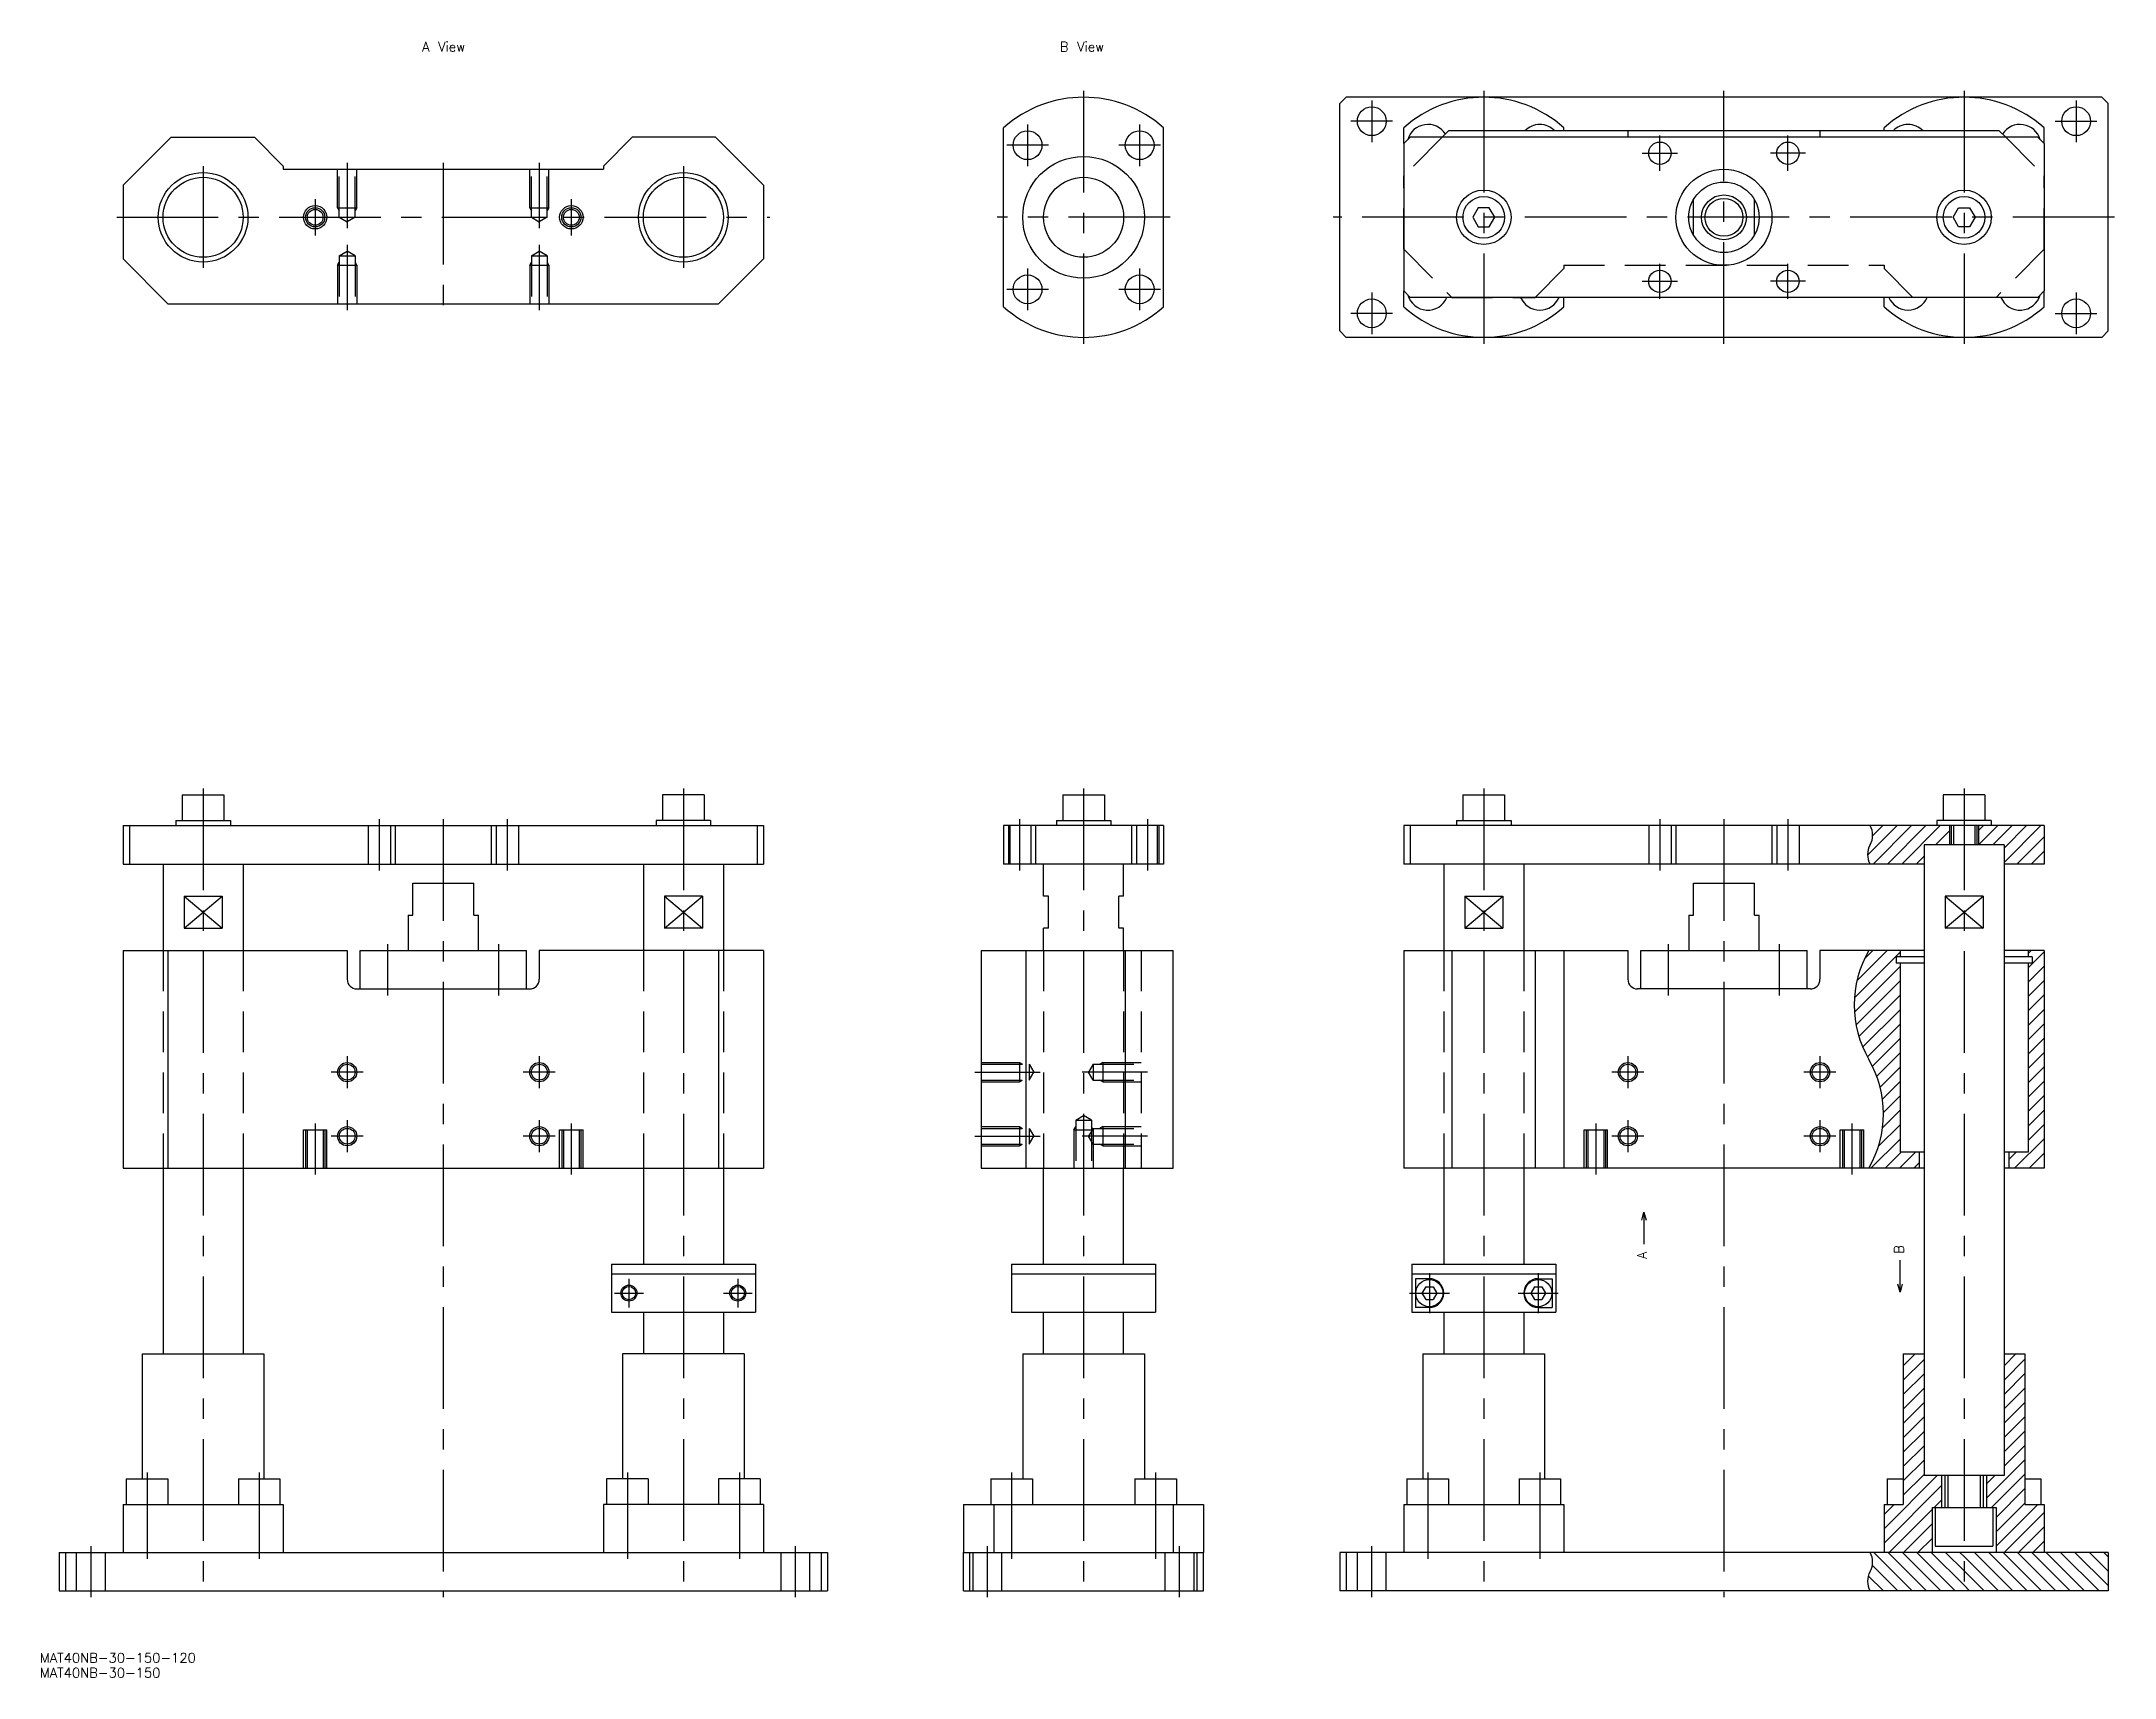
# Model space of a CAD drawing. Extents: x -325 to 322, y -456 to 55.
import ezdxf

# ---------------------------------------------------------------- set-up
doc = ezdxf.new("R2010")
doc.units = 0
doc.linetypes.add('CENTER', pattern=[50.8, 31.75, -6.35, 6.35, -6.35])
doc.linetypes.add('DASHED', pattern=[19.05, 12.7, -6.35])
doc.layers.get('0').update_dxf_attribs({"linetype": 'CONTINUOUS'})
doc.layers.add('CENTER', color=1, linetype='CENTER')
doc.styles.get("Standard").update_dxf_attribs({"font": 'txt.shx', "height": 3, "bigfont": 'bigfont.shx'})

# ---------------------------------------------------------------- blocks, each defined once
blk = doc.blocks.new('*U2')
at = {"color": 7, "linetype": 'CONTINUOUS'}
blk.add_text('MAT40NB-30-150-120', height=3, dxfattribs=at).set_placement((-326.01, -451.42))
blk = doc.blocks.new('*U3')
at = {"color": 7, "linetype": 'CONTINUOUS'}
blk.add_text('MAT40NB-30-150', height=3, dxfattribs=at).set_placement((-326.01, -456.07))
blk = doc.blocks.new('*U4')
at = {"color": 137, "linetype": 'CONTINUOUS'}
blk.add_text('A View', height=3, dxfattribs=at).set_placement((-206.61, 51.77))
blk = doc.blocks.new('*U5')
at = {"color": 137, "linetype": 'CONTINUOUS'}
blk.add_text('B View', height=3, dxfattribs=at).set_placement((-7.42, 51.77))
blk = doc.blocks.new('*U6')
at = {"color": 137, "linetype": 'CONTINUOUS'}
blk.add_text('A', height=3, rotation=90, dxfattribs=at).set_placement((175.92, -325.37))
blk = doc.blocks.new('_OPEN30')
at = {"color": 0, "linetype": 'BYBLOCK'}
for p, q in [((-1, 0.27), (0, 0)), ((0, 0), (-1, -0.27)), ((0, 0), (-1, 0))]:
    blk.add_line(p, q, dxfattribs=at)
blk = doc.blocks.new('*U7')
at = {"color": 7, "linetype": 'CONTINUOUS'}
blk.add_lwpolyline([(175, -313.198), (175, -320.698)], dxfattribs=at)
at = {"color": 7, "linetype": 'CONTINUOUS', "xscale": 2.5, "yscale": 2.5, "zscale": 2.5, "rotation": 90}
blk.add_blockref('_OPEN30', (175, -310.698), dxfattribs=at)
blk = doc.blocks.new('*U8')
at = {"color": 7, "linetype": 'CONTINUOUS'}
blk.add_lwpolyline([(255, -333.198), (255, -325.698)], dxfattribs=at)
at = {"color": 7, "linetype": 'CONTINUOUS', "xscale": 2.5, "yscale": 2.5, "zscale": 2.5, "rotation": 270}
blk.add_blockref('_OPEN30', (255, -335.698), dxfattribs=at)
blk = doc.blocks.new('*U9')
at = {"color": 137, "linetype": 'CONTINUOUS'}
blk.add_text('B', height=3, rotation=90, dxfattribs=at).set_placement((256.15, -323.71))

msp = doc.modelspace()

# ---------------------------------------------------------------- linework, layer by layer
at = {"color": 7, "linetype": 'CONTINUOUS'}
for p, q in [((80, 35.5), (82, 37.5)), ((80, -35.5), (80, 35.5)), ((318, 37.5), (82, 37.5)), ((320, 35.5), (318, 37.5)), ((320, -35.5), (320, 35.5)), ((-25, -27.95), (-25, 27.95)), ((25, -27.95), (25, 27.95)), ((100, 23), (100, 27.95)), ((114, 27), (112, 25)), ((286, 27), (114, 27)), ((150, 27), (150, 27.95)), ((170, 27), (170, 25)), ((230, 27), (230, 25)), ((250, 27), (250, 27.95)), ((286, 27), (288, 25)), ((300, 23), (300, 27.95)), ((-300, 10), (-285, 25)), ((-285, 25), (-259, 25)), ((-250, 16), (-259, 25)), ((-150, 16), (-141, 25)), ((-115, 25), (-141, 25)), ((-100, 10), (-115, 25)), ((100, 23), (102, 25)), ((100, 23), (100, -23)), ((298, 25), (102, 25)), ((300, 23), (298, 25)), ((300, 23), (300, -23)), ((-250, 16), (-250, 15)), ((-250, 15), (-150, 15)), ((-150, 16), (-150, 15)), ((-300, 10), (-300, -13)), ((-100, 10), (-100, -13)), ((123.28, 2.97), (121.57, 0)), ((121.57, 0), (123.28, -2.97)), ((126.71, 2.97), (123.28, 2.97)), ((128.43, 0), (126.71, 2.97)), ((126.71, -2.97), (128.43, 0)), ((190.5, -5.55), (190.5, 5.55)), ((209.5, -5.55), (209.5, 5.55)), ((271.57, 0), (273.29, 2.97)), ((273.29, -2.97), (271.57, 0)), ((273.29, 2.97), (276.71, 2.97)), ((276.71, 2.97), (278.43, 0)), ((278.43, 0), (276.71, -2.97)), ((123.28, -2.97), (126.71, -2.97)), ((276.71, -2.97), (273.29, -2.97)), ((-286, -27), (-300, -13)), ((-114, -27), (-100, -13)), ((100, -23), (102, -25)), ((100, -27.95), (100, -23)), ((298, -25), (102, -25)), ((150, -27.95), (150, -25)), ((250, -27.95), (250, -25)), ((300, -23), (298, -25)), ((300, -27.95), (300, -23)), ((-286, -27), (-114, -27)), ((80, -35.5), (82, -37.5)), ((318, -37.5), (82, -37.5)), ((320, -35.5), (318, -37.5)), ((-281.5, -180.4), (-281.5, -188.4)), ((-281.5, -180.4), (-268.5, -180.4)), ((-268.5, -180.4), (-268.5, -188.4)), ((-131.5, -180.4), (-131.5, -188.4)), ((-118.5, -180.4), (-131.5, -180.4)), ((-118.5, -180.4), (-118.5, -188.4)), ((-6.5, -180.4), (6.5, -180.4)), ((-6.5, -180.4), (-6.5, -188.4)), ((6.5, -180.4), (6.5, -188.4)), ((118.5, -180.4), (118.5, -188.4)), ((118.5, -180.4), (131.5, -180.4)), ((131.5, -180.4), (131.5, -188.4)), ((268.5, -180.4), (268.5, -188.4)), ((281.5, -180.4), (268.5, -180.4)), ((281.5, -180.4), (281.5, -188.4)), ((-300, -190), (-100, -190)), ((-300, -190), (-300, -202)), ((-298, -190), (-298, -202)), ((-283.5, -188.4), (-266.5, -188.4)), ((-283.5, -188.4), (-283.5, -190)), ((-266.5, -188.4), (-266.5, -190)), ((-116.5, -188.4), (-133.5, -188.4)), ((-133.5, -188.4), (-133.5, -190)), ((-116.5, -188.4), (-116.5, -190)), ((-102, -190), (-102, -202)), ((-100, -190), (-100, -202)), ((-25, -190), (-25, -202)), ((25, -190), (-25, -190)), ((-23, -190), (-23, -202)), ((-8.5, -188.4), (8.5, -188.4)), ((-8.5, -188.4), (-8.5, -190)), ((8.5, -188.4), (8.5, -190)), ((23, -190), (23, -202)), ((25, -190), (25, -202)), ((300, -190), (100, -190)), ((100, -190), (100, -202)), ((102, -190), (102, -202)), ((116.5, -188.4), (133.5, -188.4)), ((116.5, -188.4), (116.5, -190)), ((133.5, -188.4), (133.5, -190)), ((283.5, -188.4), (266.5, -188.4)), ((266.5, -188.4), (266.5, -190)), ((270.5, -190), (270.5, -196)), ((271, -190), (271, -196)), ((279, -190), (279, -196)), ((279.5, -190), (279.5, -196)), ((283.5, -188.4), (283.5, -190)), ((300, -190), (300, -202)), ((262.5, -196), (262.5, -393)), ((287.5, -196), (262.5, -196)), ((287.5, -196), (287.5, -393)), ((-300, -202), (-100, -202)), ((-287.5, -202), (-287.5, -229)), ((-262.5, -202), (-262.5, -229)), ((-137.5, -202), (-137.5, -229)), ((-112.5, -202), (-112.5, -229)), ((25, -202), (-25, -202)), ((-12.5, -212), (-12.5, -202)), ((12.5, -212), (12.5, -202)), ((262.4, -202), (100, -202)), ((112.5, -202), (112.5, -229)), ((137.5, -202), (137.5, -229)), ((300, -202), (287.6, -202)), ((-280.94, -212), (-280.94, -222)), ((-280.94, -212), (-269.06, -212)), ((-269.06, -212), (-269.06, -222)), ((-209.5, -218), (-209.5, -208)), ((-209.5, -208), (-190.5, -208)), ((-190.5, -218), (-190.5, -208)), ((-119.06, -212), (-130.94, -212)), ((-130.94, -212), (-130.94, -222)), ((-119.06, -212), (-119.06, -222)), ((-11, -212), (-12.5, -212)), ((-11, -222), (-11, -212)), ((11, -222), (11, -212)), ((12.5, -212), (11, -212)), ((119.06, -212), (130.94, -212)), ((119.06, -212), (119.06, -222)), ((130.94, -212), (130.94, -222)), ((190.5, -218), (190.5, -208)), ((190.5, -208), (209.5, -208)), ((209.5, -218), (209.5, -208)), ((269.06, -212), (269.06, -222)), ((280.94, -212), (269.06, -212)), ((280.94, -212), (280.94, -222)), ((-211, -218), (-209.5, -218)), ((-211, -218), (-211, -229)), ((-190.5, -218), (-189, -218)), ((-189, -229), (-189, -218)), ((189, -218), (190.5, -218)), ((189, -218), (189, -229)), ((209.5, -218), (211, -218)), ((211, -229), (211, -218)), ((-280.94, -222), (-269.06, -222)), ((-119.06, -222), (-130.94, -222)), ((-12.5, -229), (-12.5, -222)), ((-11, -222), (-12.5, -222)), ((12.5, -222), (11, -222)), ((12.5, -229), (12.5, -222)), ((119.06, -222), (130.94, -222)), ((280.94, -222), (269.06, -222)), ((-300, -229), (-300, -297)), ((-300, -229), (-230, -229)), ((-286, -229), (-286, -297)), ((-230, -229), (-230, -238)), ((-226, -241), (-226, -229)), ((-226, -229), (-174, -229)), ((-174, -241), (-174, -229)), ((-100, -229), (-170, -229)), ((-170, -229), (-170, -238)), ((-114, -229), (-114, -297)), ((-100, -229), (-100, -297)), ((-32, -229), (28, -229)), ((-32, -229), (-32, -297)), ((-18, -229), (-18, -297)), ((13, -229), (13, -297)), ((28, -297), (28, -229)), ((100, -229), (100, -297)), ((100, -229), (170, -229)), ((115, -229), (115, -297)), ((141, -229), (141, -297)), ((150, -229), (150, -297)), ((170, -229), (170, -238)), ((174, -229), (226, -229)), ((174, -241), (174, -229)), ((226, -241), (226, -229)), ((262.5, -229), (230, -229)), ((230, -229), (230, -238)), ((262.5, -231), (253.75, -231)), ((253.75, -231), (253.75, -233)), ((262.5, -233), (253.75, -233)), ((255, -229), (255, -231)), ((255, -233), (255, -292)), ((300, -229), (287.5, -229)), ((296.25, -231), (287.5, -231)), ((296.25, -233), (287.5, -233)), ((295, -229), (295, -231)), ((295, -233), (295, -292)), ((296.25, -231), (296.25, -233)), ((300, -229), (300, -297)), ((-227, -241), (-173, -241)), ((227, -241), (173, -241)), ((-300, -297), (-100, -297)), ((-287.5, -297), (-287.5, -355)), ((-262.5, -297), (-262.5, -355)), ((-137.5, -297), (-137.5, -327)), ((-112.5, -297), (-112.5, -327)), ((-32, -297), (28, -297)), ((-12.5, -327), (-12.5, -297)), ((12.5, -327), (12.5, -297)), ((262.5, -297), (100, -297)), ((112.5, -297), (112.5, -327)), ((137.5, -297), (137.5, -327)), ((262.5, -292), (255, -292)), ((261, -292), (261, -297)), ((295, -292), (287.5, -292)), ((300, -297), (287.5, -297)), ((289, -292), (289, -297)), ((-147.5, -327), (-102.5, -327)), ((-147.5, -327), (-147.5, -342)), ((-147.5, -330), (-102.5, -330)), ((-102.5, -327), (-102.5, -342)), ((-22.5, -327), (22.5, -327)), ((-22.5, -327), (-22.5, -342)), ((-22.5, -330), (22.5, -330)), ((22.5, -327), (22.5, -342)), ((102.5, -327), (147.5, -327)), ((102.5, -327), (102.5, -342)), ((102.5, -330), (147.5, -330)), ((147.5, -327), (147.5, -342)), ((108, -331.5), (103.62, -331.5)), ((103.62, -331.5), (103.62, -340.5)), ((106.85, -334), (105.69, -336)), ((105.69, -336), (106.85, -338)), ((106.85, -334), (109.15, -334)), ((109.15, -334), (110.31, -336)), ((110.31, -336), (109.15, -338)), ((140.85, -334), (139.69, -336)), ((139.69, -336), (140.85, -338)), ((140.85, -334), (143.15, -334)), ((142, -331.5), (146.38, -331.5)), ((143.15, -334), (144.31, -336)), ((144.31, -336), (143.15, -338)), ((146.38, -331.5), (146.38, -340.5)), ((-147.5, -342), (-102.5, -342)), ((-137.5, -342), (-137.5, -355)), ((-112.5, -342), (-112.5, -355)), ((-22.5, -342), (22.5, -342)), ((-12.5, -355), (-12.5, -342)), ((12.5, -355), (12.5, -342)), ((102.5, -342), (147.5, -342)), ((108, -340.5), (103.62, -340.5)), ((106.85, -338), (109.15, -338)), ((112.5, -342), (112.5, -355)), ((137.5, -342), (137.5, -355)), ((140.85, -338), (143.15, -338)), ((142, -340.5), (146.38, -340.5)), ((-294, -355), (-256, -355)), ((-294, -355), (-294, -394)), ((-256, -355), (-256, -394)), ((-106, -355), (-144, -355)), ((-144, -355), (-144, -394)), ((-106, -355), (-106, -394)), ((-19, -355), (19, -355)), ((-19, -355), (-19, -394)), ((19, -355), (19, -394)), ((106, -355), (144, -355)), ((106, -355), (106, -394)), ((144, -355), (144, -394)), ((256, -355), (256, -402)), ((256, -355), (262.5, -355)), ((287.5, -355), (294, -355)), ((294, -355), (294, -402)), ((-299, -394), (-286, -394)), ((-299, -394), (-299, -402)), ((-286, -394), (-286, -402)), ((-264, -394), (-251, -394)), ((-264, -394), (-264, -402)), ((-251, -394), (-251, -402)), ((-136, -394), (-149, -394)), ((-149, -394), (-149, -402)), ((-136, -394), (-136, -402)), ((-101, -394), (-114, -394)), ((-114, -394), (-114, -402)), ((-101, -394), (-101, -402)), ((-29, -394), (-16, -394)), ((-29, -394), (-29, -402)), ((-16, -394), (-16, -402)), ((16, -394), (29, -394)), ((16, -394), (16, -402)), ((29, -394), (29, -402)), ((101, -394), (114, -394)), ((101, -394), (101, -402)), ((114, -394), (114, -402)), ((136, -394), (149, -394)), ((136, -394), (136, -402)), ((149, -394), (149, -402)), ((251, -394), (256, -394)), ((251, -394), (251, -402)), ((287.5, -393), (262.5, -393)), ((268, -393), (268, -403)), ((269, -393), (269, -403)), ((281, -393), (281, -403)), ((282, -393), (282, -403)), ((294, -394), (299, -394)), ((299, -394), (299, -402)), ((-300, -402), (-250, -402)), ((-300, -402), (-300, -417)), ((-250, -402), (-250, -417)), ((-100, -402), (-150, -402)), ((-150, -402), (-150, -417)), ((-100, -402), (-100, -417)), ((-37.5, -402), (37.5, -402)), ((-37.5, -402), (-37.5, -417)), ((-27.95, -417), (-27.95, -402)), ((27.95, -402), (27.95, -417)), ((37.5, -402), (37.5, -417)), ((100, -402), (150, -402)), ((100, -402), (100, -417)), ((150, -402), (150, -417)), ((250, -402), (250, -417)), ((250, -402), (256, -402)), ((265, -403), (265, -417)), ((265, -403), (285, -403)), ((266, -403), (266, -415)), ((284, -403), (284, -415)), ((285, -403), (285, -417)), ((294, -402), (300, -402)), ((300, -402), (300, -417)), ((-320, -417), (-80, -417)), ((-320, -417), (-320, -429)), ((-318, -417), (-318, -429)), ((-82, -417), (-82, -429)), ((-80, -417), (-80, -429)), ((-37.5, -417), (37.5, -417)), ((-37.5, -429), (-37.5, -417)), ((-35.5, -429), (-35.5, -417)), ((35.5, -429), (35.5, -417)), ((37.5, -429), (37.5, -417)), ((320, -417), (80, -417)), ((80, -417), (80, -429)), ((82, -417), (82, -429)), ((266, -415), (284, -415)), ((320, -417), (320, -429)), ((-320, -429), (-80, -429)), ((-37.5, -429), (37.5, -429)), ((320, -429), (80, -429))]:
    msp.add_line(p, q, dxfattribs=at)
at = {"color": 3, "linetype": 'DASHED'}
for p, q in [((112, 25), (100, 13)), ((288, 25), (300, 13)), ((-233, 3), (-233, 15)), ((-232.46, 0), (-232.46, 15)), ((-227.54, 0), (-227.54, 15)), ((-227, 3), (-227, 15)), ((-173, 3), (-173, 15)), ((-172.46, 0), (-172.46, 15)), ((-167.54, 0), (-167.54, 15)), ((-167, 3), (-167, 15)), ((100, -10), (100, 13)), ((300, -10), (300, 13)), ((-233, 3), (-227, 3)), ((-233, 3), (-232.46, 2.06)), ((-232.46, 0), (-227.54, 0)), ((-232.46, 0), (-230, -1.42)), ((-227.54, 0), (-230, -1.42)), ((-227, 3), (-227.54, 2.06)), ((-173, 3), (-167, 3)), ((-173, 3), (-172.46, 2.06)), ((-172.46, 0), (-170, -1.42)), ((-172.46, 0), (-167.54, 0)), ((-167.54, 0), (-170, -1.42)), ((-167, 3), (-167.54, 2.06)), ((-232.46, -12), (-230, -10.58)), ((-232.46, -12), (-232.46, -27)), ((-232.46, -12), (-227.54, -12)), ((-227.54, -12), (-230, -10.58)), ((-227.54, -12), (-227.54, -27)), ((-172.46, -12), (-170, -10.58)), ((-172.46, -12), (-172.46, -27)), ((-172.46, -12), (-167.54, -12)), ((-167.54, -12), (-170, -10.58)), ((-167.54, -12), (-167.54, -27)), ((100, -10), (115, -25)), ((300, -10), (285, -25)), ((-233, -15), (-232.46, -14.06)), ((-233, -15), (-233, -27)), ((-233, -15), (-227, -15)), ((-227, -15), (-227.54, -14.06)), ((-227, -15), (-227, -27)), ((-173, -15), (-172.46, -14.06)), ((-173, -15), (-173, -27)), ((-173, -15), (-167, -15)), ((-167, -15), (-167.54, -14.06)), ((-167, -15), (-167, -27)), ((141, -25), (150, -16)), ((150, -15), (250, -15)), ((150, -15), (150, -16)), ((250, -15), (250, -16)), ((259, -25), (250, -16)), ((115, -25), (141, -25)), ((285, -25), (259, -25)), ((-223.5, -190), (-223.5, -202)), ((-216.5, -190), (-216.5, -202)), ((-215, -190), (-215, -202)), ((-185, -190), (-185, -202)), ((-183.5, -190), (-183.5, -202)), ((-176.5, -190), (-176.5, -202)), ((-23.5, -190), (-23.5, -202)), ((-16.5, -190), (-16.5, -202)), ((-15, -190), (-15, -202)), ((15, -190), (15, -202)), ((16.5, -190), (16.5, -202)), ((23.5, -190), (23.5, -202)), ((176.5, -190), (176.5, -202)), ((183.5, -190), (183.5, -202)), ((185, -190), (185, -202)), ((215, -190), (215, -202)), ((216.5, -190), (216.5, -202)), ((223.5, -190), (223.5, -202)), ((-287.5, -229), (-287.5, -297)), ((-262.5, -229), (-262.5, -297)), ((-137.5, -229), (-137.5, -297)), ((-112.5, -229), (-112.5, -297)), ((-12.5, -229), (-12.5, -297)), ((12.5, -229), (12.5, -297)), ((18, -229), (18, -297)), ((112.5, -229), (112.5, -297)), ((137.5, -229), (137.5, -297)), ((-32, -264), (-20, -264)), ((-32, -264.54), (-17, -264.54)), ((-20, -264), (-20, -270)), ((-20, -264), (-19.06, -264.54)), ((-17, -264.54), (-17, -269.46)), ((-17, -264.54), (-15.58, -267)), ((3, -264.54), (1.58, -267)), ((3, -264.54), (18, -264.54)), ((3, -264.54), (3, -269.46)), ((6, -264), (5.06, -264.54)), ((6, -264), (18, -264)), ((6, -264), (6, -270)), ((-32, -269.46), (-17, -269.46)), ((-32, -270), (-20, -270)), ((-20, -270), (-19.06, -269.46)), ((-17, -269.46), (-15.58, -267)), ((3, -269.46), (1.58, -267)), ((3, -269.46), (18, -269.46)), ((6, -270), (5.06, -269.46)), ((6, -270), (18, -270)), ((-32, -284), (-20, -284)), ((-32, -284.54), (-17, -284.54)), ((-20, -284), (-20, -290)), ((-20, -284), (-19.06, -284.54)), ((-17, -284.54), (-17, -289.46)), ((-17, -284.54), (-15.58, -287)), ((-3, -285), (-2.46, -284.06)), ((-2.46, -282), (0, -280.58)), ((-2.46, -282), (-2.46, -297)), ((-2.46, -282), (2.46, -282)), ((2.46, -282), (0, -280.58)), ((3, -284.54), (1.58, -287)), ((2.46, -282), (2.46, -297)), ((3, -285), (2.46, -284.06)), ((3, -284.54), (18, -284.54)), ((3, -284.54), (3, -289.46)), ((6, -284), (5.06, -284.54)), ((6, -284), (18, -284)), ((6, -284), (6, -290)), ((-243.65, -297), (-243.65, -285)), ((-243.65, -285), (-236.35, -285)), ((-243, -285), (-243, -297)), ((-242.46, -285), (-242.46, -297)), ((-237.54, -285), (-237.54, -297)), ((-237, -285), (-237, -297)), ((-236.35, -297), (-236.35, -285)), ((-163.65, -297), (-163.65, -285)), ((-163.65, -285), (-156.35, -285)), ((-163, -285), (-163, -297)), ((-162.46, -285), (-162.46, -297)), ((-157.54, -285), (-157.54, -297)), ((-157, -285), (-157, -297)), ((-156.35, -297), (-156.35, -285)), ((-32, -289.46), (-17, -289.46)), ((-32, -290), (-20, -290)), ((-20, -290), (-19.06, -289.46)), ((-17, -289.46), (-15.58, -287)), ((-3, -285), (-3, -297)), ((-3, -285), (3, -285)), ((3, -289.46), (1.58, -287)), ((3, -285), (3, -297)), ((3, -289.46), (18, -289.46)), ((6, -290), (5.06, -289.46)), ((6, -290), (18, -290)), ((156.35, -285), (163.65, -285)), ((156.35, -297), (156.35, -285)), ((157, -285), (157, -297)), ((157.54, -285), (157.54, -297)), ((162.46, -285), (162.46, -297)), ((163, -285), (163, -297)), ((163.65, -297), (163.65, -285)), ((236.35, -297), (236.35, -285)), ((236.35, -285), (243.65, -285)), ((237, -285), (237, -297)), ((237.54, -285), (237.54, -297)), ((242.46, -285), (242.46, -297)), ((243, -285), (243, -297)), ((243.65, -297), (243.65, -285)), ((-314.5, -429), (-314.5, -417)), ((-305.5, -429), (-305.5, -417)), ((-94.5, -429), (-94.5, -417)), ((-85.5, -429), (-85.5, -417)), ((-34.5, -429), (-34.5, -417)), ((-25.5, -429), (-25.5, -417)), ((25.5, -429), (25.5, -417)), ((34.5, -429), (34.5, -417)), ((85.5, -429), (85.5, -417)), ((94.5, -429), (94.5, -417))]:
    msp.add_line(p, q, dxfattribs=at)
at = {"color": 3, "linetype": 'CONTINUOUS'}
for p, q in [((244.85, -199.26), (254.11, -190)), ((246.45, -193.17), (249.62, -190)), ((246.6, -202), (258.6, -190)), ((251.09, -202), (263.09, -190)), ((255.58, -202), (267.58, -190)), ((266.07, -196), (270.5, -191.57)), ((271.68, -190), (271.68, -196)), ((278.32, -190), (278.32, -196)), ((279.5, -191.55), (281.05, -190)), ((279.54, -196), (285.54, -190)), ((284.03, -196), (290.03, -190)), ((287.5, -201.51), (299.01, -190)), ((287.5, -197.02), (294.52, -190)), ((291.5, -202), (300, -193.5)), ((260.07, -202), (262.5, -199.57)), ((295.99, -202), (300, -197.99)), ((-280.94, -212), (-269.06, -222)), ((-280.94, -222), (-269.06, -212)), ((-130.94, -212), (-119.06, -222)), ((-130.94, -222), (-119.06, -212)), ((119.06, -212), (130.94, -222)), ((119.06, -222), (130.94, -212)), ((269.06, -212), (280.94, -222)), ((269.06, -222), (280.94, -212)), ((240.79, -243.73), (255, -229.52)), ((241.56, -238.48), (251.03, -229)), ((243.89, -231.65), (246.54, -229)), ((295, -229.93), (295.93, -229)), ((295, -234.42), (300, -229.42)), ((240.79, -248.23), (255, -234.01)), ((241.29, -252.22), (255, -238.5)), ((295, -238.91), (300, -233.91)), ((295, -243.4), (300, -238.4)), ((242.16, -255.83), (255, -242.99)), ((295, -247.89), (300, -242.89)), ((243.35, -259.13), (255, -247.48)), ((244.8, -262.17), (255, -251.97)), ((295, -252.38), (300, -247.38)), ((295, -256.87), (300, -251.87)), ((246.38, -265.09), (255, -256.46)), ((295, -261.36), (300, -256.36)), ((247.72, -268.23), (255, -260.95)), ((248.78, -271.66), (255, -265.44)), ((295, -265.85), (300, -260.85)), ((295, -270.34), (300, -265.34)), ((249.51, -275.42), (255, -269.93)), ((295, -274.84), (300, -269.84)), ((249.82, -279.6), (255, -274.42)), ((295, -279.33), (300, -274.33)), ((248.28, -290.12), (255, -283.4)), ((249.54, -284.37), (255, -278.91)), ((295, -283.82), (300, -278.82)), ((295, -288.31), (300, -283.31)), ((245.89, -297), (255, -287.89)), ((290.8, -297), (300, -287.8)), ((250.38, -297), (255.38, -292)), ((254.87, -297), (259.87, -292)), ((259.36, -297), (261, -295.36)), ((289, -294.31), (291.31, -292)), ((295.29, -297), (300, -292.29)), ((299.78, -297), (300, -296.78)), ((256, -358.74), (259.74, -355)), ((287.5, -358.67), (291.17, -355)), ((256, -363.23), (262.5, -356.73)), ((256, -367.72), (262.5, -361.22)), ((287.5, -363.16), (294, -356.66)), ((287.5, -367.65), (294, -361.15)), ((256, -372.21), (262.5, -365.71)), ((287.5, -372.14), (294, -365.64)), ((256, -376.7), (262.5, -370.2)), ((256, -381.19), (262.5, -374.69)), ((287.5, -376.63), (294, -370.13)), ((287.5, -381.12), (294, -374.62)), ((256, -385.68), (262.5, -379.18)), ((287.5, -385.61), (294, -379.11)), ((256, -390.17), (262.5, -383.67)), ((256, -394.66), (262.5, -388.16)), ((282, -400.09), (294, -388.09)), ((287.5, -390.1), (294, -383.6)), ((250, -409.64), (266.64, -393)), ((256, -399.15), (262.5, -392.65)), ((269.95, -393), (269.95, -403)), ((280.05, -393), (280.05, -403)), ((282, -395.6), (284.6, -393)), ((283.58, -403), (294, -392.58)), ((250, -414.13), (268, -396.13)), ((265.62, -403), (268, -400.62)), ((285, -406.07), (294, -397.07)), ((250, -405.15), (253.15, -402)), ((251.62, -417), (265, -403.62)), ((285, -410.56), (294, -401.56)), ((285, -415.05), (298.05, -402)), ((287.54, -417), (300, -404.54)), ((256.11, -417), (265, -408.11)), ((260.6, -417), (265, -412.6)), ((292.03, -417), (300, -409.03)), ((296.52, -417), (300, -413.52)), ((258.79, -429), (246.79, -417)), ((263.28, -429), (251.28, -417)), ((267.77, -429), (255.77, -417)), ((272.26, -429), (260.26, -417)), ((275, -427.25), (264.75, -417)), ((275, -422.76), (269.24, -417)), ((275, -418.27), (273.73, -417)), ((285.73, -429), (275, -418.27)), ((290.22, -429), (278.22, -417)), ((294.71, -429), (282.71, -417)), ((299.2, -429), (287.2, -417)), ((303.69, -429), (291.69, -417)), ((308.18, -429), (296.18, -417)), ((312.67, -429), (300.67, -417)), ((317.16, -429), (305.16, -417)), ((320, -427.35), (309.65, -417)), ((320, -422.86), (314.14, -417)), ((320, -418.37), (318.63, -417)), ((249.81, -429), (245.1, -424.29)), ((254.3, -429), (246.36, -421.06)), ((281.24, -429), (275, -422.76)), ((276.75, -429), (275, -427.25))]:
    msp.add_line(p, q, dxfattribs=at)
at = {"color": 7, "linetype": 'CONTINUOUS'}
for centre, radius in [((90, 30), 4.5), ((310, 30), 4.5), ((-17.5, 22.5), 4.5), ((17.5, 22.5), 4.5), ((180, 20), 3.5), ((220, 20), 3.5), ((-275, 0), 14), ((-125, 0), 14), ((0, 0), 19), ((200, 0), 15), ((-275, 0), 12.5), ((-125, 0), 12.5), ((0, 0), 12.5), ((125, 0), 8.5), ((125, 0), 6.5), ((200, 0), 11), ((275, 0), 8.5), ((275, 0), 6.5), ((-240, 0), 3.65), ((-240, 0), 2.46), ((-160, 0), 3.65), ((-160, 0), 2.46), ((200, 0), 5.92), ((-17.5, -22.5), 4.5), ((17.5, -22.5), 4.5), ((180, -20), 3.5), ((220, -20), 3.5), ((90, -30), 4.5), ((310, -30), 4.5), ((-230, -267), 2.46), ((-170, -267), 2.46), ((170, -267), 2.46), ((230, -267), 2.46), ((-230, -287), 2.46), ((-170, -287), 2.46), ((170, -287), 2.46), ((230, -287), 2.46), ((-142, -336), 2.07), ((-108, -336), 2.07), ((108, -336), 4.25), ((142, -336), 4.25)]:
    msp.add_circle(centre, radius, dxfattribs=at)
at = {"color": 3, "linetype": 'CONTINUOUS'}
for centre, radius in [((200, 0), 7), ((-240, 0), 3), ((-160, 0), 3), ((-230, -267), 3), ((-170, -267), 3), ((170, -267), 3), ((230, -267), 3), ((-230, -287), 3), ((-170, -287), 3), ((170, -287), 3), ((230, -287), 3), ((-142, -336), 2.5), ((-108, -336), 2.5)]:
    msp.add_circle(centre, radius, dxfattribs=at)
at = {"color": 7, "linetype": 'CONTINUOUS'}
for centre, radius, start, end in [((0, 0), 37.5, 48.18969, 131.81031), ((125, 0), 37.5, 48.18969, 131.81031), ((275, 0), 37.5, 48.18969, 131.81031), ((107.5, 22.5), 6.5, 32.43358, 164.50819), ((142.5, 22.5), 6.5, 43.81306, 136.18694), ((257.5, 22.5), 6.5, 43.81306, 136.18694), ((292.5, 22.5), 6.5, 15.49181, 147.56642), ((107.5, -22.5), 6.5, 195.49181, 337.38014), ((142.5, -22.5), 6.5, 202.61986, 337.38014), ((257.5, -22.5), 6.5, 202.61986, 337.38014), ((292.5, -22.5), 6.5, 202.61986, 344.50819), ((0, 0), 37.5, 228.18969, 311.81031), ((125, 0), 37.5, 228.18969, 311.81031), ((275, 0), 37.5, 228.18969, 311.81031), ((-227, -238), 3, 180, 270), ((-173, -238), 3, 270, 0), ((173, -238), 3, 180, 270), ((227, -238), 3, 270, 0), ((108, -336), 4.5, 270, 90), ((142, -336), 4.5, 90, 270)]:
    msp.add_arc(centre, radius, start, end, dxfattribs=at)
at = {"color": 3, "linetype": 'CONTINUOUS'}
for centre, radius, start, end in [((240.45, -193), 6, 330, 30), ((250.85, -199), 6, 150.00001, 209.99997), ((274.71, -246), 34, 150, 210), ((215.82, -280), 34, 330.00003, 29.99999), ((240.45, -420), 6, 330, 30), ((250.85, -426), 6, 150.00001, 209.99997)]:
    msp.add_arc(centre, radius, start, end, dxfattribs=at)
at = {"layer": 'CENTER', "color": 1, "linetype": 'CENTER'}
for p, q in [((0, 39.5), (0, -39.5)), ((125, 39.5), (125, -39.5)), ((200, -39.5), (200, 39.5)), ((275, 39.5), (275, -39.5)), ((90, 36.5), (90, 23.5)), ((310, 36.5), (310, 23.5)), ((-17.5, 29), (-17.5, 16)), ((17.5, 29), (17.5, 16)), ((96.5, 30), (83.5, 30)), ((303.5, 30), (316.5, 30)), ((-11, 22.5), (-24, 22.5)), ((24, 22.5), (11, 22.5)), ((174.5, 20), (185.5, 20)), ((180, 14.5), (180, 25.5)), ((225.5, 20), (214.5, 20)), ((220, 14.5), (220, 25.5)), ((-275, 16), (-275, -16)), ((-230, 17), (-230, -3.42)), ((-200, 17), (-200, -29)), ((-170, 17), (-170, -3.42)), ((-125, 16), (-125, -16)), ((-302, 0), (-98, 0)), ((-240, 5.65), (-240, -5.65)), ((-160, 5.65), (-160, -5.65)), ((27, 0), (-27, 0)), ((322, 0), (78, 0)), ((-230, -8.58), (-230, -29)), ((-170, -8.58), (-170, -29)), ((-17.5, -16), (-17.5, -29)), ((17.5, -16), (17.5, -29)), ((180, -25.5), (180, -14.5)), ((220, -25.5), (220, -14.5)), ((-11, -22.5), (-24, -22.5)), ((24, -22.5), (11, -22.5)), ((90, -23.5), (90, -36.5)), ((174.5, -20), (185.5, -20)), ((225.5, -20), (214.5, -20)), ((310, -23.5), (310, -36.5)), ((96.5, -30), (83.5, -30)), ((303.5, -30), (316.5, -30)), ((-275, -178.4), (-275, -431)), ((-125, -178.4), (-125, -431)), ((0, -178.4), (0, -431)), ((125, -178.4), (125, -431)), ((275, -178.4), (275, -431)), ((-220, -188), (-220, -204)), ((-200, -188), (-200, -431)), ((-180, -188), (-180, -204)), ((-20, -188), (-20, -204)), ((20, -188), (20, -204)), ((180, -188), (180, -204)), ((200, -188), (200, -431)), ((220, -188), (220, -204)), ((-217.32, -243), (-217.32, -227)), ((-182.68, -243), (-182.68, -227)), ((182.68, -243), (182.68, -227)), ((217.32, -243), (217.32, -227)), ((-230, -262), (-230, -272)), ((-170, -262), (-170, -272)), ((170, -262), (170, -272)), ((230, -262), (230, -272)), ((-225, -267), (-235, -267)), ((-165, -267), (-175, -267)), ((-34, -267), (-13.58, -267)), ((20, -267), (-0.42, -267)), ((175, -267), (165, -267)), ((235, -267), (225, -267)), ((-240, -283), (-240, -299)), ((-230, -282), (-230, -292)), ((-170, -282), (-170, -292)), ((-160, -283), (-160, -299)), ((160, -283), (160, -299)), ((170, -282), (170, -292)), ((230, -282), (230, -292)), ((240, -283), (240, -299)), ((-225, -287), (-235, -287)), ((-165, -287), (-175, -287)), ((-34, -287), (-13.58, -287)), ((20, -287), (-0.42, -287)), ((175, -287), (165, -287)), ((235, -287), (225, -287)), ((108, -329.75), (108, -342.25)), ((142, -329.75), (142, -342.25)), ((-146.5, -336), (-137.5, -336)), ((-142, -331.5), (-142, -340.5)), ((-112.5, -336), (-103.5, -336)), ((-108, -331.5), (-108, -340.5)), ((101.75, -336), (114.25, -336)), ((135.75, -336), (148.25, -336)), ((-292.5, -392), (-292.5, -419)), ((-257.5, -392), (-257.5, -419)), ((-142.5, -392), (-142.5, -419)), ((-107.5, -392), (-107.5, -419)), ((-22.5, -392), (-22.5, -419)), ((22.5, -392), (22.5, -419)), ((107.5, -392), (107.5, -419)), ((142.5, -392), (142.5, -419)), ((-310, -431), (-310, -415)), ((-90, -431), (-90, -415)), ((-30, -431), (-30, -415)), ((30, -431), (30, -415)), ((90, -431), (90, -415))]:
    msp.add_line(p, q, dxfattribs=at)

# ---------------------------------------------------------------- block references
at = {"color": 7, "linetype": 'CONTINUOUS'}
for name in ['*U4', '*U5', '*U7', '*U6', '*U9', '*U8', '*U2', '*U3']:
    msp.add_blockref(name, (0, 0), dxfattribs=at)

doc.saveas('drawing.dxf')
